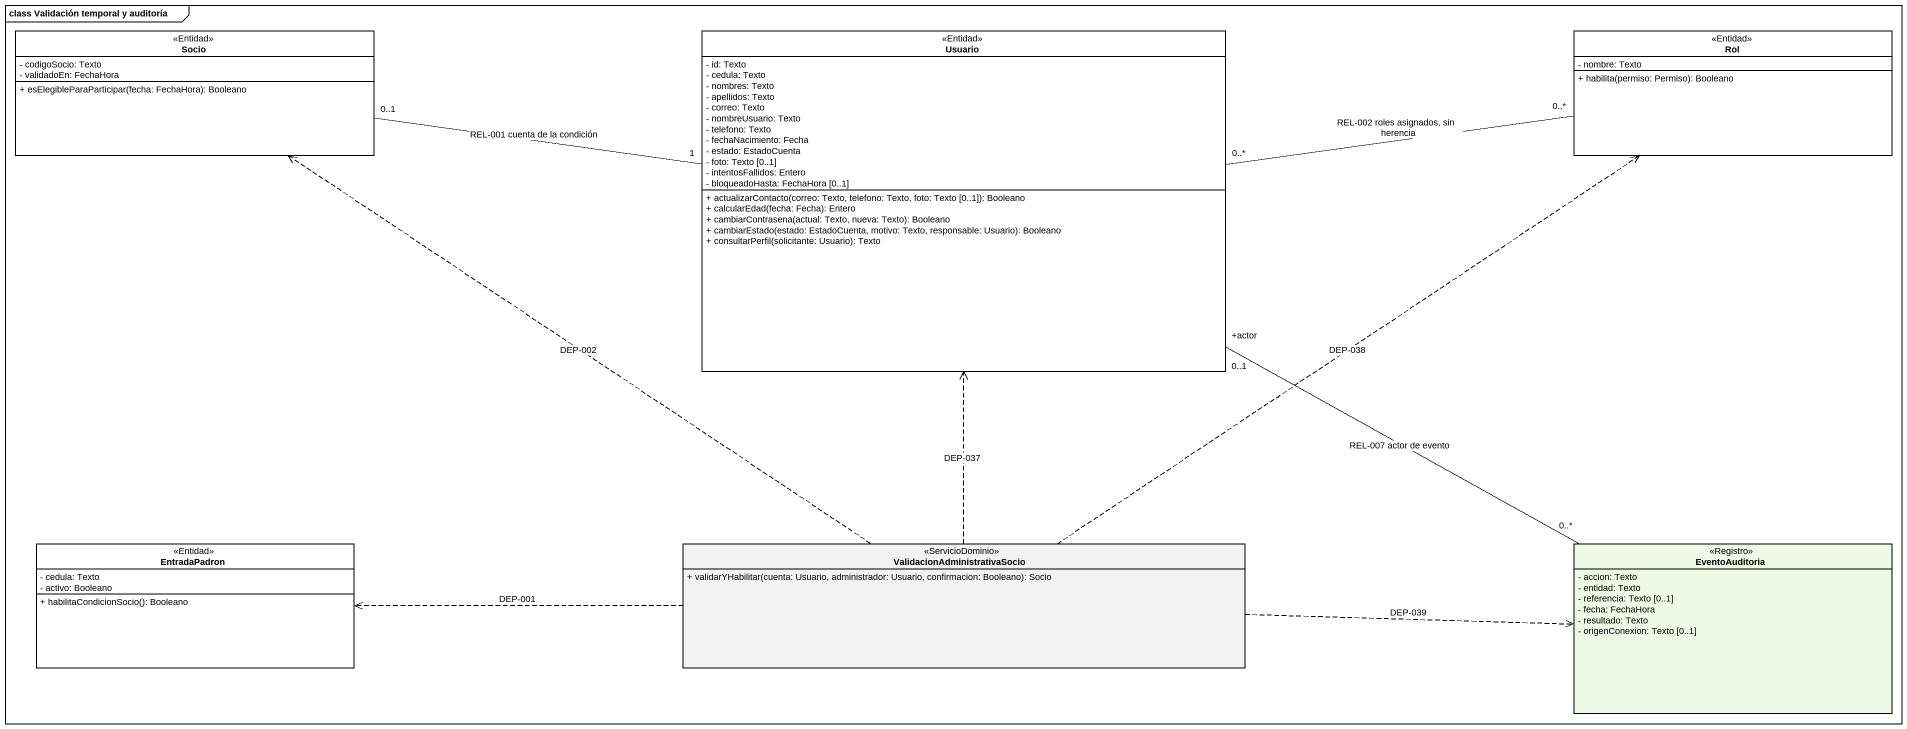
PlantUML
@startuml
mainframe class Validación temporal y auditoría
hide circle
hide empty members
skinparam classAttributeIconSize 0
class Socio <<Entidad>> #FFFFFF {
  - codigoSocio: Texto
  - validadoEn: FechaHora
  + esElegibleParaParticipar(fecha: FechaHora): Booleano
}
class Usuario <<Entidad>> #FFFFFF {
  - id: Texto
  - cedula: Texto
  - nombres: Texto
  - apellidos: Texto
  - correo: Texto
  - nombreUsuario: Texto
  - telefono: Texto
  - fechaNacimiento: Fecha
  - estado: EstadoCuenta
  - foto: Texto [0..1]
  - intentosFallidos: Entero
  - bloqueadoHasta: FechaHora [0..1]
  + actualizarContacto(correo: Texto, telefono: Texto, foto: Texto [0..1]): Booleano
  + calcularEdad(fecha: Fecha): Entero
  + cambiarContrasena(actual: Texto, nueva: Texto): Booleano
  + cambiarEstado(estado: EstadoCuenta, motivo: Texto, responsable: Usuario): Booleano
  + consultarPerfil(solicitante: Usuario): Texto
}
class Rol <<Entidad>> #FFFFFF {
  - nombre: Texto
  + habilita(permiso: Permiso): Booleano
}
class EntradaPadron <<Entidad>> #FFFFFF {
  - cedula: Texto
  - activo: Booleano
  + habilitaCondicionSocio(): Booleano
}
class "ValidacionAdministrativaSocio" as ValidacionAdministrativaSoci <<ServicioDominio>> #F2F2F2 {
  + validarYHabilitar(cuenta: Usuario, administrador: Usuario, confirmacion: Booleano): Socio
}
class EventoAuditoria <<Registro>> #EEFAE6 {
  - accion: Texto
  - entidad: Texto
  - referencia: Texto [0..1]
  - fecha: FechaHora
  - resultado: Texto
  - origenConexion: Texto [0..1]
}
Usuario "1" -left- "0..1" Socio : REL-001 cuenta de la condición
Usuario "0..*" -right- "0..*" Rol : REL-002 roles asignados, sin herencia
Usuario "+actor\n0..1" -right- "0..*" EventoAuditoria : REL-007 actor de evento
ValidacionAdministrativaSoci .up.> Socio : DEP-002
ValidacionAdministrativaSoci .up.> Usuario : DEP-037
ValidacionAdministrativaSoci .up.> Rol : DEP-038
ValidacionAdministrativaSoci .left.> EntradaPadron : DEP-001
ValidacionAdministrativaSoci .right.> EventoAuditoria : DEP-039
@enduml
